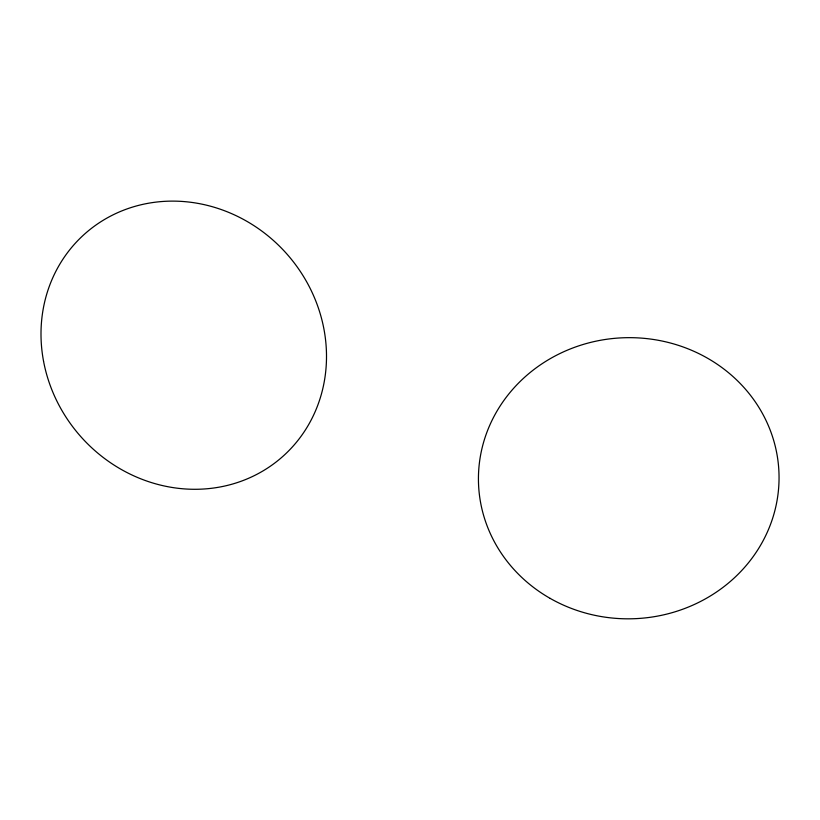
<?xml version="1.0" encoding="UTF-8"?>
<svg xmlns="http://www.w3.org/2000/svg" width="820" height="820" viewBox="0 0 820 820"><rect width="100%" height="100%" fill="white"/><g stroke="black" fill="none" stroke-linecap="round" stroke-linejoin="round"><path stroke-width="1.23" d="M43.562 361.282A148.943 137.678 48.4 0 0 277.201 461.147A148.943 137.678 48.4 0 0 230.512 213.159A148.943 137.678 48.4 0 0 43.562 361.282M550.189 598.405A150.316 140.568 -1.8 0 0 779 481.34A150.316 140.568 -1.8 0 0 557.047 354.968A150.316 140.568 -1.8 0 0 550.189 598.405"/></g></svg>
